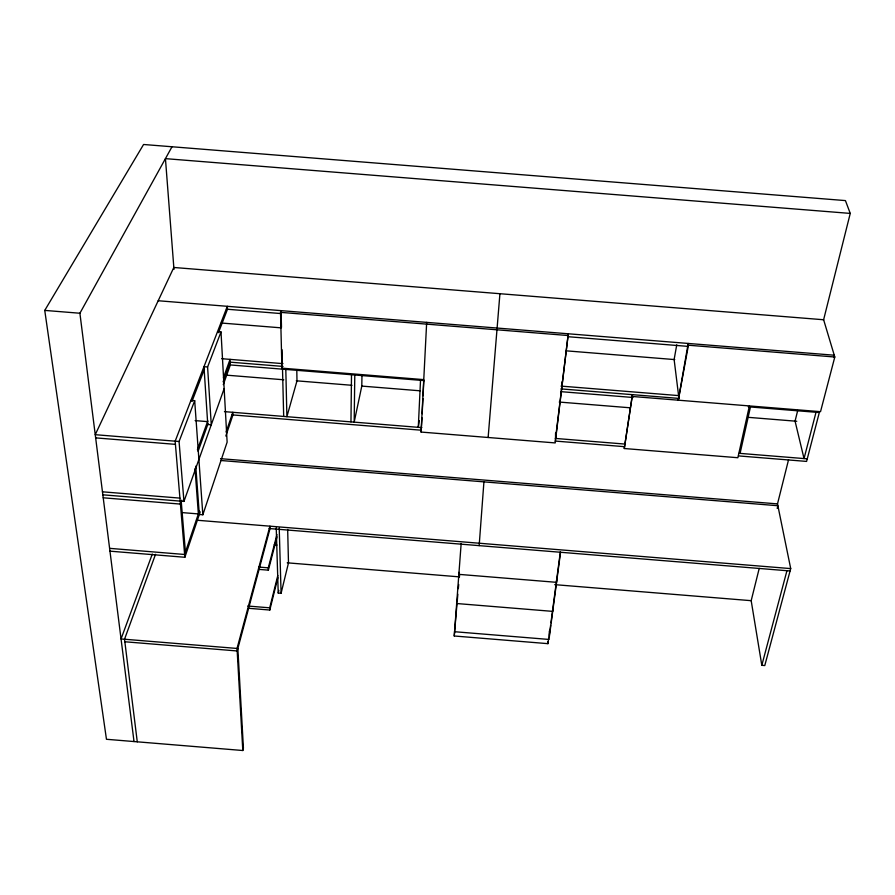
<?xml version="1.0" encoding="UTF-8"?>
<svg xmlns="http://www.w3.org/2000/svg" width="895" height="895" viewBox="0 0 895 895"><rect width="100%" height="100%" fill="white"/><g stroke="black" fill="none" stroke-linecap="round" stroke-linejoin="round"><path stroke-width="1.34" d="M556.578 580.296L556.567 582.332L458.811 574.355L458.99 572.33M555.538 438.449L555.56 433.012M552.73 609.316L552.718 611.375L456.618 603.521L456.808 601.485M350.963 421.881L351.5 374.736M461.16 543.533L454.246 635.987L547.93 643.662L547.953 641.592M549.295 635.215L549.34 631.02M354.789 375.005L354.174 422.138L361.793 386.092L361.972 375.218M420.516 380.308L418.289 427.329L419.263 420.616M567.945 336.531L568.28 333.779L555.202 442.924L421.097 432.061L426.669 322.368M421.981 417.775L421.097 432.061M422.171 413.758L422.921 398.555M423.055 395.791L423.816 380.442M499.925 293.705L488.133 437.487M483.926 481.857L479.161 545.637M454.246 635.987L456.92 604.696M457.278 600.78L457.837 594.213M458.329 588.675L458.699 584.513M459.37 577.365L459.616 574.612M555.381 439.68L567.766 338.075M547.93 643.662L548.557 638.885M549.015 637.374L550.604 625.348M550.94 622.819L560.382 551.622M560.561 552.271L548.993 639.444L454.503 631.713M624.274 448.518L632.452 394.661L624.274 448.518L737.872 457.725L749.395 405.927M676.754 344.799L674.125 359.533L678.589 395.601M688.434 345.224L678.309 400.188L688.177 343.445L688.434 345.224L834.8 357.015L820.525 411.678L632.586 396.496M750.446 406.968L740.075 453.396L739.606 450.733M823.478 320.298L850.25 213.413L845.428 200.592L143.58 144.487L44.75 310.408L106.46 739.281L242.802 750.513L243.418 748.019L237.846 648.517M276.231 527.815L278.222 593.038L281.086 593.273L288.481 562.921L287.675 529.482M278.222 593.038L278.871 590.409M248.899 608.32L269.798 610.032L277.886 577.622M797.725 410.425L795.062 421.12L804.034 458.576L816.016 412.271M220.55 458.676L777.498 503.896L790.71 568.593L764.777 665.556L761.813 665.309L751.185 600.679L759.228 568.381M269.798 610.032L269.719 607.828L277.819 575.44M777.397 504.31L788.573 459.661M777.196 508.405L777.867 505.731L221.255 460.533M258.677 569.365L268.377 570.16L268.287 567.844L276.969 534.539M268.377 570.16L277.036 536.821M833.748 357.139L834.252 355.214L158.202 300.742M761.813 665.309L786.94 570.719M242.802 750.513L237.041 648.45L269.921 526.182L270.01 528.609L237.186 650.967L124.841 641.76M423.682 379.614L281.914 368.158L282.451 366.379M281.914 368.158L280.527 312.355L281.086 310.643L281.489 327.369M195.77 466.116L199.316 514.48L202.841 514.77L227.129 442.141L221.009 331.933L217.53 331.653M109.962 551.163L184.862 557.272L200.212 511.839M225.82 436.033L232.935 414.956L232.801 412.304L226.111 432.05M199.35 511.034L184.627 554.475L109.604 548.344M102.835 494.812L183.956 501.413L224.153 388.631M181.83 500.148L180.421 504.086L103.216 497.799M223.291 384.637L230.351 364.947L230.071 359.365L223.448 377.69M198.097 451.337L208.02 423.771M223.135 381.818L230.216 362.162L282.988 366.424M197.426 449.682L207.83 420.885M155.54 554.296L124.528 639.231L137.271 741.821M152.307 554.039L121.049 638.952L237.041 648.45M183.956 501.413L179.067 441.492L194.696 400.692L190.937 400.378M207.595 366.972L203.982 366.681L207.763 424.51L211.265 424.789L207.595 366.972L221.009 331.933M191.944 401.486L204.463 369.02M218.469 332.649L227.487 309.267L227.33 306.314L175.163 441.179L184.862 557.272M134.015 741.552L79.901 313.239L172.008 146.758M850.25 213.413L165.441 158.639L173.977 269.406M280.527 312.355L568.303 335.547M226.48 309.178L280.627 313.541M568.079 336.71L687.584 346.343M221.367 323.028L281.209 327.85M566.39 350.851L674.752 359.589M44.75 310.408L79.901 313.239M221.714 358.694L282.921 363.639M561.02 386.103L679.081 395.635M560.975 388.889L679.361 398.454M229.232 364.858L424.241 380.61M560.639 391.641L632.966 397.481M748.242 406.8L819.317 412.539L806.585 461.417L738.476 455.902M225.305 375.061L283.76 379.782M296.29 380.8L351.97 385.297M361.714 386.081L420.18 390.813M559.23 402.056L630.08 407.784M748.153 417.327L796.774 421.265M224.444 411.633L421.858 427.62M555.314 438.427L624.911 444.065M739.046 453.306L807.256 458.833M232.051 414.877L421.433 430.215M554.989 441.045L624.486 446.672M195.132 420.605L207.573 421.623M179.067 441.492L95.239 434.69L173.831 267.482L823.624 319.75L834.8 357.015M95.642 437.879L175.431 444.356M102.455 491.814L179.917 498.112M181.685 512.567L198.366 513.92L195.009 468.432M196.508 520.196L790.71 568.593M269.16 528.531L790.072 570.965M274.194 544.842L276.958 545.066M287.239 562.821L458.62 576.805M554.755 584.648L751.207 600.679M258.588 567.05L268.287 567.844M247.736 606.027L269.719 607.828M181.26 501.748L185.433 552.092M194.696 400.692L202.841 514.77M279.218 528.05L281.086 593.273M282.037 349.699L282.384 363.594M282.518 369.165L283.681 416.432M285.807 369.422L286.892 416.69L296.983 380.856L296.793 369.948M561.903 382.053L561.903 386.17"/></g></svg>
